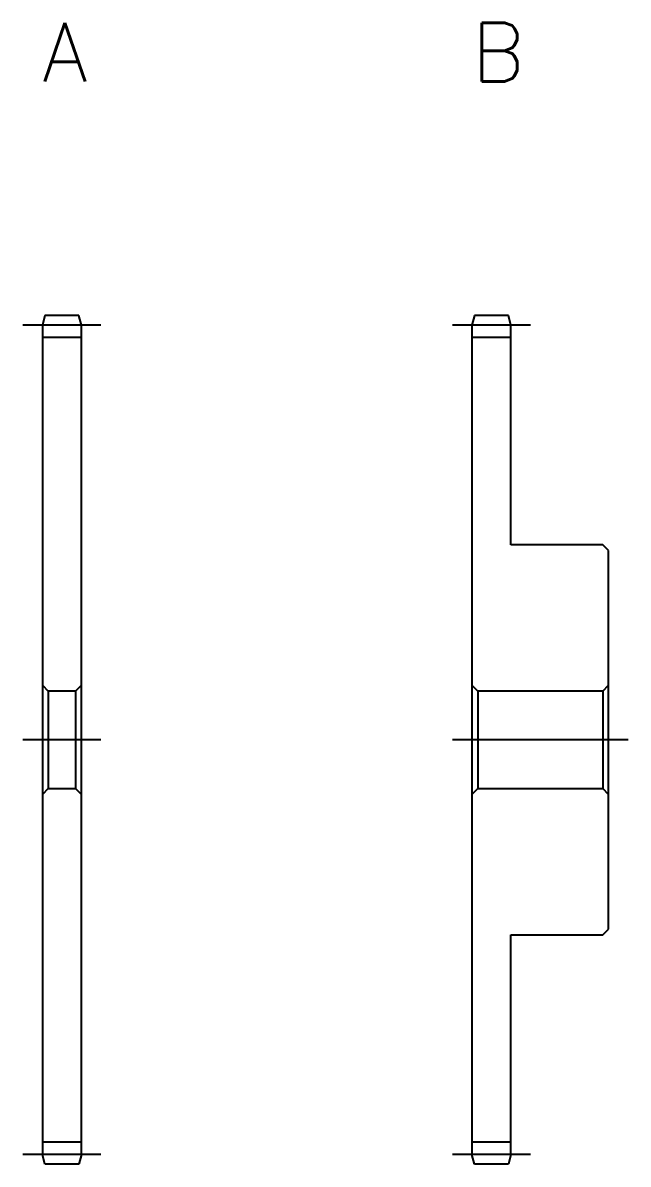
# Model space of a CAD drawing. Extents: x -1 to 93.5, y -13 to 68.5.
# Drawn here: x 62.5 to 93.5, y 10 to 68.5 of the extents above; entities that cross this region are included whole.
import ezdxf

# ---------------------------------------------------------------- set-up
doc = ezdxf.new("R2010")
doc.units = 0
doc.header["$LTSCALE"] = 0.5
doc.linetypes.add('CENTER', pattern=[50.8, 31.75, -6.35, 6.35, -6.35])
for name, color, linetype in [('MSM_CENTER', 1, 'CENTER'), ('MSM_CONTINUOUS', 7, 'CONTINUOUS'), ('MSM_PART_NUMBER', 7, 'CONTINUOUS')]:
    doc.layers.add(name, color=color, linetype=linetype)
doc.styles.get("Standard").update_dxf_attribs({"font": 'txt.shx', "height": 3, "bigfont": 'bigfont.shx'})

# ---------------------------------------------------------------- blocks, each defined once
blk = doc.blocks.new('*U5')
at = {"layer": 'MSM_PART_NUMBER'}
blk.add_text('A', height=3, dxfattribs=at).set_placement((63.5, 65.5))
blk = doc.blocks.new('*U6')
at = {"layer": 'MSM_PART_NUMBER'}
blk.add_text('B', height=3, dxfattribs=at).set_placement((85.5, 65.5))

msp = doc.modelspace()

# ---------------------------------------------------------------- linework, layer by layer
at = {"layer": 'MSM_CENTER'}
for p, q in [((66.5, 53), (62.5, 53)), ((88.5, 53), (84.5, 53)), ((66.5, 31.75), (62.5, 31.75)), ((93.5, 31.75), (84.5, 31.75)), ((66.5, 10.5), (62.5, 10.5)), ((88.5, 10.5), (84.5, 10.5))]:
    msp.add_line(p, q, dxfattribs=at)
at = {"layer": 'MSM_CONTINUOUS'}
for p, q in [((63.634, 53.5), (63.5, 53)), ((65.366, 53.5), (63.634, 53.5)), ((65.5, 53), (65.366, 53.5)), ((85.634, 53.5), (85.5, 53)), ((87.366, 53.5), (85.634, 53.5)), ((87.5, 53), (87.366, 53.5)), ((63.5, 53), (63.5, 10.5)), ((65.5, 10.5), (65.5, 53)), ((85.5, 53), (85.5, 10.5)), ((87.5, 41.75), (87.5, 53)), ((65.5, 52.375), (63.5, 52.375)), ((87.5, 52.375), (85.5, 52.375)), ((92.2, 41.75), (87.5, 41.75)), ((92.5, 41.45), (92.2, 41.75)), ((92.5, 22.05), (92.5, 41.45)), ((63.5, 34.55), (63.8, 34.25)), ((65.2, 34.25), (65.5, 34.55)), ((85.5, 34.55), (85.8, 34.25)), ((92.2, 34.25), (92.5, 34.55)), ((63.8, 34.25), (63.8, 29.25)), ((65.2, 34.25), (63.8, 34.25)), ((65.2, 34.25), (65.2, 29.25)), ((85.8, 34.25), (85.8, 29.25)), ((92.2, 34.25), (85.8, 34.25)), ((92.2, 34.25), (92.2, 29.25)), ((63.8, 29.25), (63.5, 28.95)), ((63.8, 29.25), (65.2, 29.25)), ((65.5, 28.95), (65.2, 29.25)), ((85.8, 29.25), (85.5, 28.95)), ((85.8, 29.25), (92.2, 29.25)), ((92.5, 28.95), (92.2, 29.25)), ((87.5, 10.5), (87.5, 21.75)), ((87.5, 21.75), (92.2, 21.75)), ((92.2, 21.75), (92.5, 22.05)), ((65.5, 11.125), (63.5, 11.125)), ((87.5, 11.125), (85.5, 11.125)), ((63.634, 10), (63.5, 10.5)), ((65.366, 10), (63.634, 10)), ((65.5, 10.5), (65.366, 10)), ((85.634, 10), (85.5, 10.5)), ((87.366, 10), (85.634, 10)), ((87.5, 10.5), (87.366, 10))]:
    msp.add_line(p, q, dxfattribs=at)

# ---------------------------------------------------------------- block references
for name in ['*U5', '*U6']:
    msp.add_blockref(name, (0, 0), dxfattribs=at)

doc.saveas('drawing.dxf')
